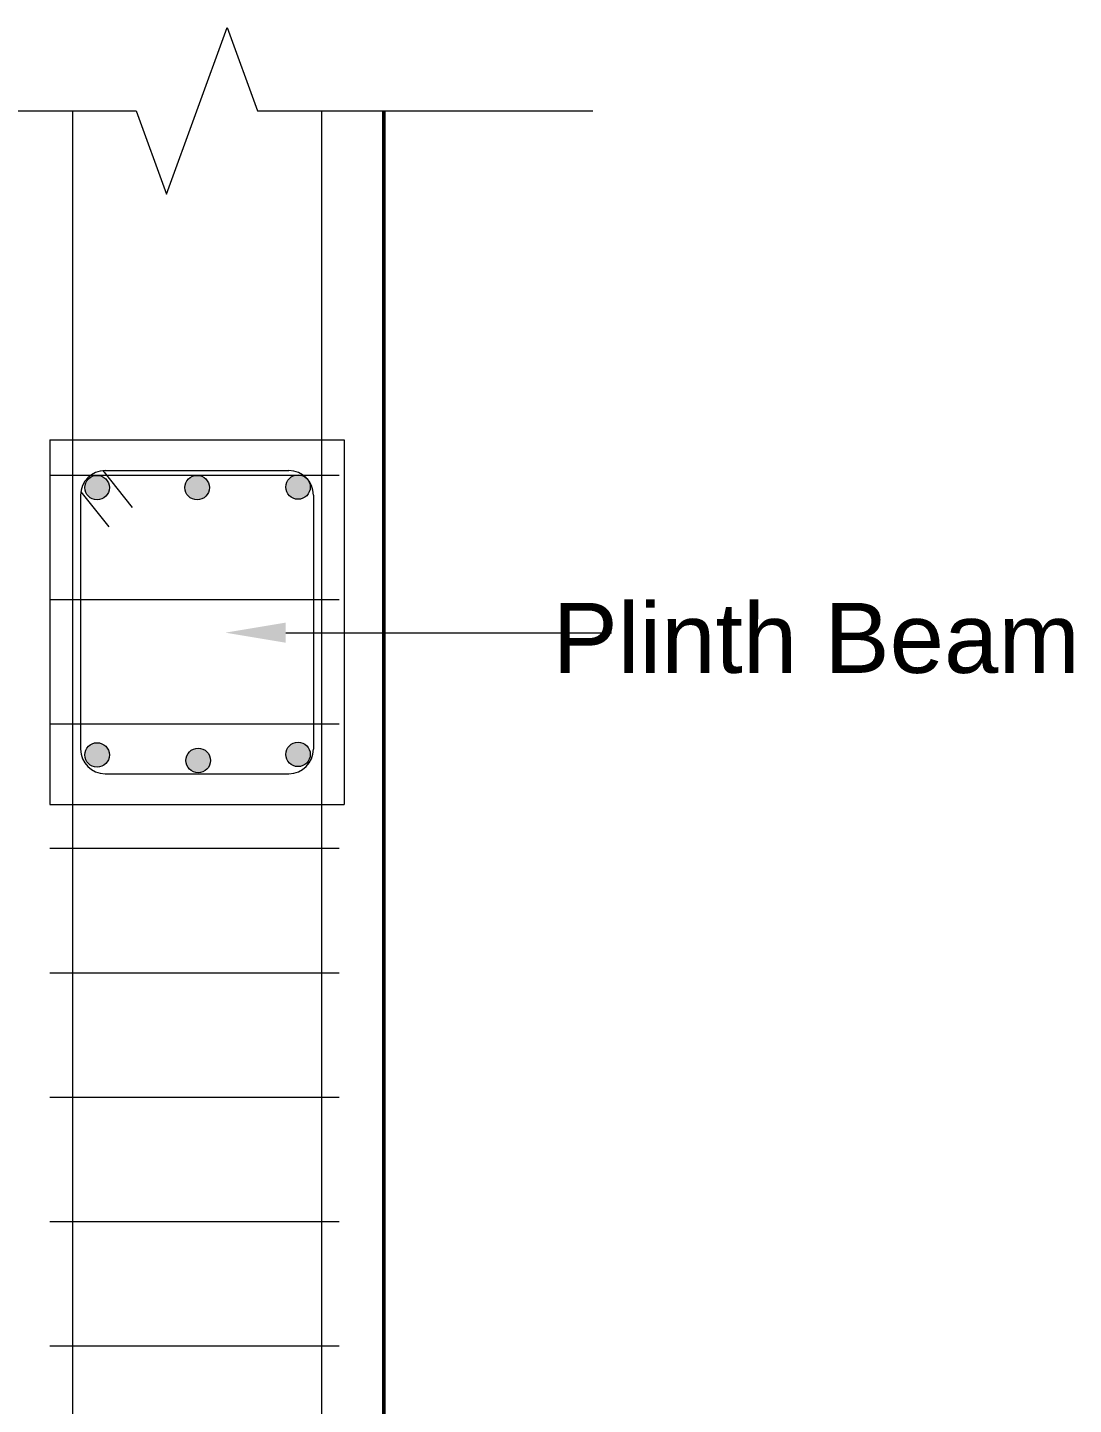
# Model space of a CAD drawing. Header units: inches. Extents: x -4597 to 93300, y -11124 to 5932.
# Drawn here: x 334.9 to 402.1, y -10294.7 to -10206.2 of the extents above; entities that cross this region are included whole.
import ezdxf
from ezdxf.enums import TextEntityAlignment as Align

# ---------------------------------------------------------------- set-up
doc = ezdxf.new("R2010")
doc.units = ezdxf.units.IN
doc.header["$LTSCALE"] = 0.5
doc.header["$MEASUREMENT"] = 0
for name, color, linetype, lineweight in [('BEAM LINE', 4, 'Continuous', 9), ('break line', 1, 'Continuous', 15), ('COLUMN', 8, 'Continuous', 50), ('D-DIM', 50, 'Continuous', 18), ('DIMSTR', 5, 'Continuous', 13), ('rebAar', 3, 'Continuous', 20), ('rebar', 140, 'Continuous', 13), ('STIRRUPS', 14, 'Continuous', 18), ('TEX', 210, 'Continuous', 25)]:
    doc.layers.add(name, color=color, linetype=linetype, lineweight=lineweight)
doc.styles.get("Standard").update_dxf_attribs({"font": 'arial.ttf'})

# ---------------------------------------------------------------- blocks, each defined once
blk = doc.blocks.new('UIGI')
at = {"layer": 'rebar'}
h = blk.add_hatch(color=256, dxfattribs=at)
edge = h.paths.add_edge_path()
edge.add_arc((80490.317, -2590.566), 0.394, 0, 360)
h = blk.add_hatch(color=256, dxfattribs=at)
edge = h.paths.add_edge_path()
edge.add_arc((80493.532, -2590.566), 0.394, 0, 360)
h = blk.add_hatch(color=256, dxfattribs=at)
edge = h.paths.add_edge_path()
edge.add_arc((80496.773, -2590.547), 0.394, 0, 360)
h = blk.add_hatch(color=256, dxfattribs=at)
edge = h.paths.add_edge_path()
edge.add_arc((80490.317, -2599.162), 0.394, 0, 360)
h = blk.add_hatch(color=256, dxfattribs=at)
edge = h.paths.add_edge_path()
edge.add_arc((80493.565, -2599.339), 0.394, 0, 360)
h = blk.add_hatch(color=256, dxfattribs=at)
edge = h.paths.add_edge_path()
edge.add_arc((80496.773, -2599.142), 0.394, 0, 360)
at = {"layer": 'BEAM LINE'}
for p, q in [((80488.801, -2589.033), (80488.801, -2600.749)), ((80488.801, -2589.033), (80498.25, -2589.033)), ((80498.25, -2589.033), (80498.25, -2600.749)), ((80488.801, -2600.749), (80498.25, -2600.749))]:
    blk.add_line(p, q, dxfattribs=at)
at = {"layer": 'break line', "ltscale": 0.25}
for p, q in [((80492.551, -2581.132), (80494.501, -2575.775)), ((80494.501, -2575.775), (80495.476, -2578.453)), ((80479.644, -2578.453), (80491.576, -2578.453)), ((80491.576, -2578.453), (80492.551, -2581.132)), ((80495.476, -2578.453), (80506.241, -2578.453))]:
    blk.add_line(p, q, dxfattribs=at)
at = {"layer": 'COLUMN'}
blk.add_line((80499.526, -2578.453), (80499.526, -2647.033), dxfattribs=at)
at = {"layer": 'DIMSTR'}
blk.add_lwpolyline([(80496.378, -2595.23), (80506.844, -2595.23)], dxfattribs=at)
blk.add_solid([(80496.378, -2595.553), (80494.438, -2595.23), (80496.378, -2594.906)], dxfattribs=at)
at = {"layer": 'rebAar'}
for p, q in [((80489.526, -2578.453), (80489.526, -2663.451)), ((80497.526, -2578.453), (80497.526, -2663.451))]:
    blk.add_line(p, q, dxfattribs=at)
at = {"layer": 'rebAar', "ltscale": 0.25}
for p, q in [((80490.502, -2590.02), (80491.447, -2591.207)), ((80490.573, -2590.017), (80496.479, -2590.017)), ((80489.786, -2590.804), (80489.786, -2598.977)), ((80489.793, -2590.699), (80490.689, -2591.825)), ((80497.266, -2590.804), (80497.266, -2598.977)), ((80490.573, -2599.765), (80496.479, -2599.765))]:
    blk.add_line(p, q, dxfattribs=at)
for centre, start, end in [((80490.573, -2590.804), 90, 180), ((80496.479, -2590.804), 0, 90), ((80490.573, -2598.977), 180, 270), ((80496.479, -2598.977), 270, 0)]:
    blk.add_arc(centre, 0.787, start, end, dxfattribs=at)
at = {"layer": 'rebar'}
for centre in [(80490.317, -2590.566), (80493.532, -2590.566), (80496.773, -2590.547), (80490.317, -2599.162), (80493.565, -2599.339), (80496.773, -2599.142)]:
    blk.add_circle(centre, 0.394, dxfattribs=at)
at = {"layer": 'STIRRUPS', "ltscale": 0.25}
for p, q in [((80488.801, -2590.162), (80498.098, -2590.162)), ((80488.801, -2594.162), (80498.098, -2594.162)), ((80488.801, -2598.162), (80498.098, -2598.162)), ((80488.801, -2602.162), (80498.098, -2602.162)), ((80488.801, -2606.162), (80498.098, -2606.162)), ((80488.801, -2610.162), (80498.098, -2610.162)), ((80488.801, -2614.162), (80498.098, -2614.162)), ((80488.801, -2618.162), (80498.098, -2618.162))]:
    blk.add_line(p, q, dxfattribs=at)
at = {"layer": 'TEX'}
blk.add_text('Plinth Beam', height=2.25, dxfattribs=at).set_placement((80513.422, -2595.354), align=Align.MIDDLE)

msp = doc.modelspace()

# ---------------------------------------------------------------- block references
at = {"layer": 'D-DIM', "xscale": 2, "yscale": 2, "zscale": 2}
msp.add_blockref('UIGI', (-160641.286, -5054.652), dxfattribs=at)

doc.saveas('drawing.dxf')
